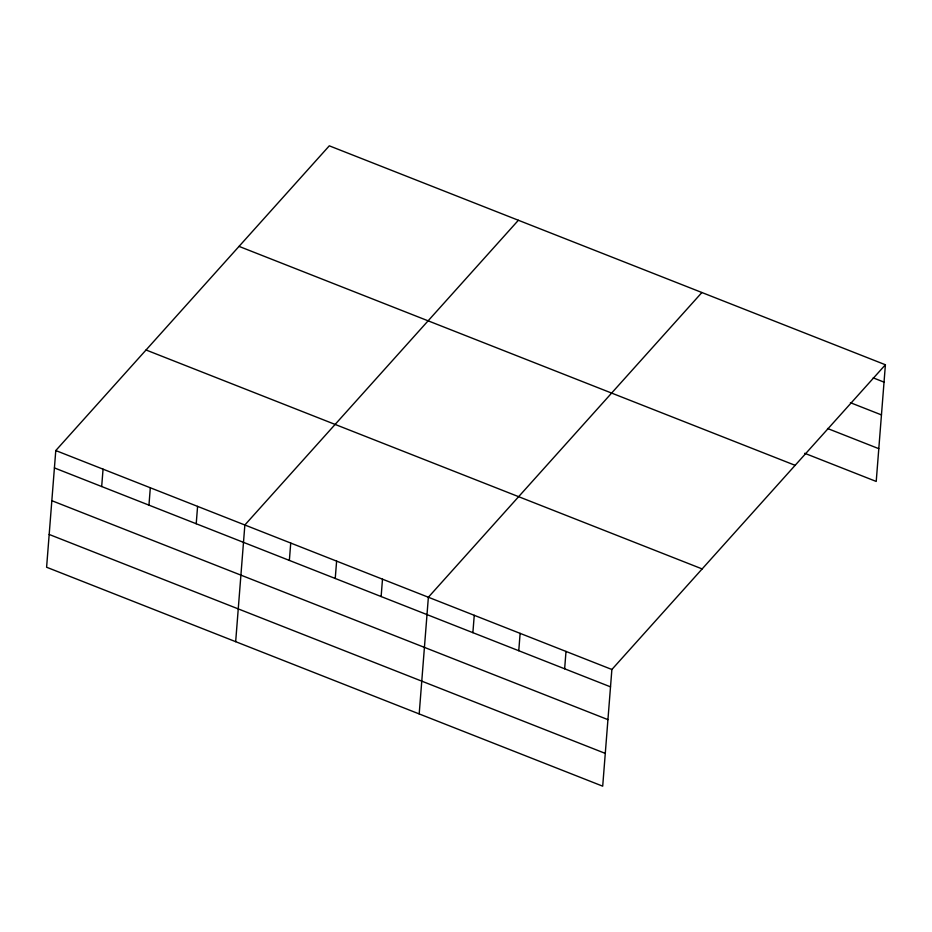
<?xml version="1.0" encoding="UTF-8"?>
<svg xmlns="http://www.w3.org/2000/svg" width="932" height="932" viewBox="0 0 932 932"><rect width="100%" height="100%" fill="white"/><g stroke="black" fill="none" stroke-linecap="round" stroke-linejoin="round"><path stroke-width="1.4" d="M55.78 450.552L46.6 567.239L602.701 786.177L611.881 669.491L885.4 364.762L329.299 145.823L55.78 450.552L611.881 669.491M101.681 486.527L103.056 469.157M148.957 505.132L150.32 487.774M196.221 523.749L197.584 506.379M235.668 641.67L244.86 524.984L518.378 220.267M289.363 560.423L290.737 543.053M335.24 578.481L336.615 561.111M381.13 596.538L382.493 579.18M419.19 713.924L428.37 597.237L701.889 292.52M472.885 632.665L474.248 615.295M518.763 650.734L520.126 633.364M564.641 668.792L566.004 651.421M885.4 364.762L876.22 481.448L804.7 453.29M873.237 377.879L884.037 382.132M850.415 402.694L881.451 414.903M827.523 428.487L878.794 448.676M239.046 246.386L795.136 465.324M146.044 349.989L702.146 568.928M54.417 467.922L610.518 686.849M51.843 500.694L607.932 719.632M49.175 534.455L605.276 753.394"/></g></svg>
